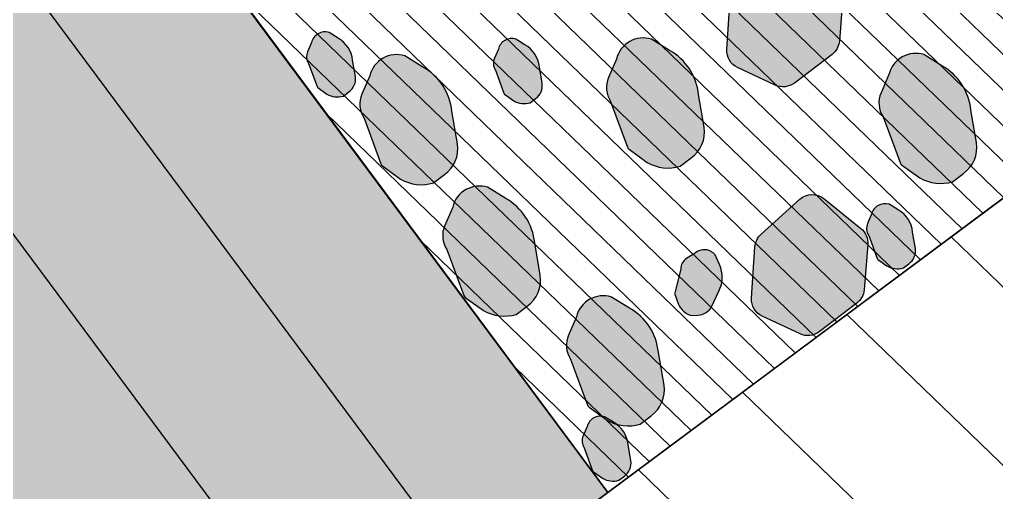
# Model space of a CAD drawing. Header units: millimetres. Extents: x 60.6 to 115.2, y 47.4 to 73.6.
# Drawn here: x 75.402 to 76.611, y 61.715 to 62.301 of the extents above; entities that cross this region are included whole.
import ezdxf

# ---------------------------------------------------------------- set-up
doc = ezdxf.new("R2010")
doc.units = ezdxf.units.MM
doc.layers.add('HATCH', color=252, linetype='Continuous', lineweight=0)
doc.layers.add('paving', color=251, linetype='Continuous', lineweight=30)
doc.layers.add('hatch 3', color=7, linetype='Continuous', true_color=0x57792a)
doc.layers.add('kamni', color=250, linetype='Continuous')

msp = doc.modelspace()

# ---------------------------------------------------------------- hatches: boundary and pattern name
at = {"layer": 'HATCH'}
h = msp.add_hatch(color=254, dxfattribs=at)
h.set_gradient(color1=(241, 224, 197), color2=(229, 198, 148), rotation=45, one_color=1, tint=0.7400000095367432, name='INVSPHERICAL')
h.paths.add_polyline_path([(72.28810694884828, 58.85666559282595), (71.99666243536603, 59.88624360729148), (72.10006690323712, 59.96317771274346), (72.19146111161626, 60.03117604792067), (72.73072178708571, 60.43239215131268), (74.73116627184959, 61.92074570227498), (71.58857777856008, 66.14459010753683), (70.46230397407021, 65.30662952975752), (70.17085946077304, 66.3362075435698), (70.20955975139645, 66.36500100271985), (70.26618778528916, 66.40713290688939), (70.34154037068527, 66.46319609129796), (71.7939574933813, 67.54381102388288), (72.27149397399148, 66.9019707714159), (72.39087809414389, 66.7415107082993), (75.32245297884162, 62.80128238958082), (75.77856147985881, 62.18824274270128), (76.13038718819564, 61.71536598745342), (75.32808687261206, 61.11844538669118), (74.81336000500949, 60.73548271664106), (74.22640784799717, 60.29878360612452), (73.3179974739885, 59.62291590962786), (72.38503187673757, 58.92877884650511)])
at = {"layer": 'hatch 3', "linetype": 'Continuous'}
h = msp.add_hatch(dxfattribs=at)
h.set_pattern_fill('ANSI31', color=256, scale=0.05, angle=91, style=0)
h.set_pattern_definition([(136, (-529.2652610559677, -497.6456645938825), (-0.1102770163103658, -0.1141951933037609), [])])
h.paths.add_polyline_path([(82.31941499405173, 51.68477767416323), (81.5943143628441, 52.65936033139565), (79.72764402654502, 55.16828731276496), (77.10119338252753, 58.69840870083976), (75.66858394050428, 60.62392945809654), (75.31043158000546, 61.10530964741577), (76.13038718819564, 61.71536598745342), (77.73498781936269, 62.90920718897837), (78.53728813494638, 63.5061277897405), (79.33958845052996, 64.10304839050286), (80.944189081697, 65.29688959202781), (82.08355399931668, 66.14459010753637), (85.5777142254102, 66.15196578983478), (85.1779475441806, 64.39691265394413), (84.30039786269185, 60.49436136581039), (82.72080843563185, 53.46976904725534), (82.3582963377919, 51.85764145623239)])
h = msp.add_hatch(dxfattribs=at)
h.set_pattern_fill('ANSI31', color=41, scale=0.01, angle=91, style=0)
h.set_pattern_definition([(136, (679.4135977810487, -569.1557750629456), (-0.02205540326207316, -0.02283903866075217), [])])
h.paths.add_polyline_path([(76.13038718819575, 61.71536598745365), (75.47377452735714, 62.59789633459559), (76.35630487449919, 63.25450899543421), (77.01291753533769, 62.37197864829227)])
at = {"layer": 'kamni', "linetype": 'ByBlock', "ltscale": 2}
h = msp.add_hatch(color=256, dxfattribs=at)
h.set_gradient(color1=(130, 130, 130), color2=(163, 163, 163), centered=1, one_color=1, tint=0.6399999856948853, name='SPHERICAL')
edge = h.paths.add_edge_path()
edge.add_line((76.42144389434361, 62.33005817358992), (76.41691557523939, 62.27389599585069))
edge.add_arc((76.39395010461101, 62.27574768649333), 0.02303999998739009, 307.24149736053647, 355.3902515584638, ccw=False)
edge.add_line((76.40789335631257, 62.25740573099768), (76.36125841948638, 62.22195462211141))
edge.add_arc((76.34731516775753, 62.24029657761332), 0.023040000008855, 244.97052529102598, 307.24149740514264, ccw=False)
edge.add_line((76.3375673022939, 62.21942025803094), (76.29088247645666, 62.24121899517843))
edge.add_arc((76.30063034192085, 62.26209531471159), 0.02303999996437757, 176.3479945172936, 244.9705252379529, ccw=False)
edge.add_line((76.27763712872115, 62.26356287905958), (76.28168362886788, 62.32696183065912))
edge.add_arc((76.30467684209952, 62.32549426628748), 0.02303999999784559, 132.0214219811471, 176.3479944636683, ccw=False)
edge.add_line((76.2892536723433, 62.34261055778336), (76.33728976897191, 62.38589498504973))
edge.add_arc((76.3527129387611, 62.36877869357829), 0.0230400000017653, 51.14496400093259, 132.0214220827445, ccw=False)
edge.add_line((76.36716713166629, 62.38672076446039), (76.41293261660894, 62.34985193510249))
edge.add_arc((76.39847842369932, 62.33190986422301), 0.0230400000024548, -4.6097484146839065, 51.14496398826702, ccw=False)
h = msp.add_hatch(color=256, dxfattribs=at)
h.set_gradient(color1=(130, 130, 130), color2=(64, 64, 64), one_color=1, tint=0.25, name='INVSPHERICAL')
edge = h.paths.add_edge_path()
edge.add_line((75.80282962901174, 62.20581793488157), (75.80962883072391, 62.2109492740143))
edge.add_arc((75.7982586454491, 62.22695319070988), 0.01963177176881116, 305.3923722489495, 368.8351001133764)
edge.add_line((75.81765747593863, 62.22996845826367), (75.81420672403397, 62.25014811571839))
edge.add_arc((75.77875173354676, 62.24648009629664), 0.03564422417344097, 5.9065596827113, 60.58350187371948)
edge.add_line((75.7962585580824, 62.27752879693946), (75.78507712054784, 62.28442425573769))
edge.add_arc((75.77998305782592, 62.26816864321199), 0.01703509358942549, 72.60044115335668, 166.4045270126096)
edge.add_line((75.76342529477449, 62.27217300287805), (75.75853521641989, 62.26075281495935))
edge.add_arc((75.77269725928613, 62.25455371040459), 0.01545937758857572, 156.3597200716813, 213.64894813121)
edge.add_line((75.75982812868665, 62.24598762418975), (75.77032572845383, 62.21758533292325))
edge.add_arc((75.77274819194622, 62.2184020932491), 0.002556448083153524, 198.6321022709433, 234.2104867398565)
edge.add_line((75.77125315754267, 62.21632837703567), (75.78247158746763, 62.20824051090915))
edge.add_arc((75.79541196446121, 62.23023419315678), 0.02551813895145151, 239.5288101117863, 286.8987928476483)
h = msp.add_hatch(color=256, dxfattribs=at)
h.set_gradient(color1=(130, 130, 130), color2=(64, 64, 64), one_color=1, tint=0.25, name='INVSPHERICAL')
edge = h.paths.add_edge_path()
edge.add_line((76.03409557036093, 62.19759114935323), (76.0408947720731, 62.20272248848596))
edge.add_arc((76.02952458679829, 62.21872640518154), 0.01963177176881116, 305.3923722489495, 368.8351001133764)
edge.add_line((76.04892341728782, 62.22174167273533), (76.04547266538316, 62.24192133019005))
edge.add_arc((76.01001767489595, 62.2382533107683), 0.03564422417344097, 5.9065596827113, 60.58350187371948)
edge.add_line((76.02752449943159, 62.26930201141113), (76.01634306189703, 62.27619747020935))
edge.add_arc((76.01124899917511, 62.25994185768366), 0.01703509358942549, 72.60044115335668, 166.4045270126096)
edge.add_line((75.99469123612369, 62.26394621734971), (75.98980115776908, 62.25252602943101))
edge.add_arc((76.00396320063533, 62.24632692487626), 0.01545937758857572, 156.3597200716813, 213.64894813121)
edge.add_line((75.99109407003584, 62.23776083866142), (76.00159166980302, 62.20935854739491))
edge.add_arc((76.00401413329541, 62.21017530772076), 0.002556448083153524, 198.6321022709433, 234.2104867398565)
edge.add_line((76.00251909889187, 62.20810159150733), (76.01373752881682, 62.20001372538081))
edge.add_arc((76.0266779058104, 62.22200740762844), 0.02551813895145151, 239.5288101117863, 286.8987928476483)
h = msp.add_hatch(color=256, dxfattribs=at)
h.set_gradient(color1=(130, 130, 130), color2=(64, 64, 64), one_color=1, tint=0.25, name='INVSPHERICAL')
edge = h.paths.add_edge_path()
edge.add_line((76.21977619703796, 62.11894264116734), (76.23337460046207, 62.1292053194328))
edge.add_arc((76.21063422988777, 62.1612131528733), 0.03926354359213282, 305.3923722365964, 368.8351001006905)
edge.add_line((76.24943189092198, 62.16724368798066), (76.2425303870823, 62.20760300284007))
edge.add_arc((76.17162040610162, 62.20026696406762), 0.07128844834578958, 5.90655962538976, 60.58350181643409)
edge.add_line((76.20663405523442, 62.26236436531724), (76.18427118010993, 62.27615528287868))
edge.add_arc((76.17408305467745, 62.24364405787037), 0.0340701871343356, 72.60044114993264, 166.4045270091995)
edge.add_line((76.14096752861849, 62.25165277719395), (76.13118737188472, 62.22881240137201))
edge.add_arc((76.1595114576478, 62.21641419220941), 0.03091875522645624, 156.3597200042777, 213.6489480635547)
edge.add_line((76.13377319638755, 62.1992820197828), (76.1547683959526, 62.14247743729936))
edge.add_arc((76.15961332299855, 62.14411095787909), 0.005112896201273235, 198.6321012877929, 234.2104857571643)
edge.add_line((76.15662325409983, 62.13996352547508), (76.17906011400487, 62.12378779325661))
edge.add_arc((76.20494086800329, 62.16777515767205), 0.05103627783982509, 239.5288100554612, 286.8987927912449)
h = msp.add_hatch(color=256, dxfattribs=at)
h.set_gradient(color1=(130, 130, 130), color2=(64, 64, 64), one_color=1, tint=0.25, name='INVSPHERICAL')
edge = h.paths.add_edge_path()
edge.add_line((75.91436964230763, 62.09833177140899), (75.92796804576233, 62.10859444972402))
edge.add_arc((75.90522767523737, 62.14060228312758), 0.03926354353343602, 305.392372209129, 368.835100073188)
edge.add_line((75.94402533621655, 62.14663281820731), (75.93712383237687, 62.18699213306672))
edge.add_arc((75.86621385136925, 62.17965609427779), 0.07128844837428669, 5.906559636339919, 60.58350182735301)
edge.add_line((75.9012275005042, 62.2417534955589), (75.8788646253796, 62.25554441312033))
edge.add_arc((75.86867649993917, 62.22303318815102), 0.03407018709950504, 72.60044111755218, 166.4045269767271)
edge.add_line((75.83556097391863, 62.23104190748518), (75.8257808171544, 62.20820153161367))
edge.add_arc((75.85410490291702, 62.1958033224513), 0.03091875522594848, 156.3597200043258, 213.6489480636709)
edge.add_line((75.82836664165723, 62.17867115002491), (75.84936184124706, 62.12186656752601))
edge.add_arc((75.85420676815886, 62.1235000881162), 0.005112896077495262, 198.6321018791493, 234.2104863480569)
edge.add_line((75.8512166993753, 62.11935265578177), (75.87365355927466, 62.10317692349827))
edge.add_arc((75.89953431327308, 62.14716428791348), 0.05103627783962912, 239.5288100553318, 286.898792791197)
h = msp.add_hatch(color=256, dxfattribs=at)
h.set_gradient(color1=(130, 130, 130), color2=(64, 64, 64), one_color=1, tint=0.25, name='INVSPHERICAL')
edge = h.paths.add_edge_path()
edge.add_line((76.5571169207667, 62.09989042466339), (76.5707153242214, 62.11015310297842))
edge.add_arc((76.54797495369644, 62.14216093638197), 0.03926354353343602, 305.392372209129, 368.835100073188)
edge.add_line((76.58677261467562, 62.1481914714617), (76.57987111083594, 62.18855078632112))
edge.add_arc((76.50896112982832, 62.18121474753218), 0.07128844837428669, 5.906559636339919, 60.58350182735301)
edge.add_line((76.54397477896327, 62.24331214881329), (76.52161190383868, 62.25710306637473))
edge.add_arc((76.51142377839824, 62.22459184140541), 0.03407018709950504, 72.60044111755218, 166.4045269767271)
edge.add_line((76.4783082523777, 62.23260056073957), (76.46852809561346, 62.20976018486806))
edge.add_arc((76.49685218137608, 62.19736197570569), 0.03091875522594848, 156.3597200043258, 213.6489480636709)
edge.add_line((76.4711139201163, 62.1802298032793), (76.49210911970613, 62.1234252207804))
edge.add_arc((76.49695404661782, 62.12505874137059), 0.005112896077387533, 198.6321018795563, 234.2104863490903)
edge.add_line((76.49396397783437, 62.12091130903616), (76.51640083773373, 62.10473557675266))
edge.add_arc((76.54228159173215, 62.14872294116788), 0.05103627783962912, 239.5288100553318, 286.898792791197)
h = msp.add_hatch(color=256, dxfattribs=at)
h.set_gradient(color1=(130, 130, 130), color2=(64, 64, 64), one_color=1, tint=0.25, name='INVSPHERICAL')
edge = h.paths.add_edge_path()
edge.add_line((76.01694897793425, 61.93573134197413), (76.03054738138883, 61.94599402028916))
edge.add_arc((76.00780701086387, 61.97800185369283), 0.0392635435335287, 305.3923722090329, 368.8351000729986)
edge.add_line((76.04660467184317, 61.98403238877245), (76.03970316800337, 62.02439170363186))
edge.add_arc((75.96879318699575, 62.01705566484293), 0.07128844837428669, 5.906559636339919, 60.58350182735301)
edge.add_line((76.0038068361307, 62.07915306612404), (75.98144396100622, 62.09294398368547))
edge.add_arc((75.97125583556578, 62.06043275871616), 0.03407018709950504, 72.60044111755218, 166.4045269767271)
edge.add_line((75.93814030954525, 62.06844147805032), (75.92836015278101, 62.04560110217881))
edge.add_arc((75.95668423854363, 62.03320289301644), 0.03091875522594848, 156.3597200043258, 213.6489480636709)
edge.add_line((75.93094597728384, 62.01607072059005), (75.95194117687367, 61.95926613809115))
edge.add_arc((75.95678610378536, 61.96089965868111), 0.005112896077314889, 198.6321018771418, 234.2104863465669)
edge.add_line((75.9537960350018, 61.95675222634691), (75.97623289490116, 61.94057649406341))
edge.add_arc((76.00211364889958, 61.98456385847885), 0.05103627783982509, 239.5288100554612, 286.8987927912449)
h = msp.add_hatch(color=256, dxfattribs=at)
h.set_gradient(color1=(130, 130, 130), color2=(163, 163, 163), centered=1, one_color=1, tint=0.6399999856948853, name='SPHERICAL')
edge = h.paths.add_edge_path()
edge.add_line((76.45211769067464, 62.02224026775582), (76.44758937157053, 61.96607809001659))
edge.add_arc((76.42462390094227, 61.96792978065923), 0.02303999998727677, 307.24149736031137, 355.39025155844104, ccw=False)
edge.add_line((76.43856715264371, 61.94958782516358), (76.3919322158174, 61.91413671627731))
edge.add_arc((76.37798896408856, 61.93247867177922), 0.023040000008855, 244.97052529102598, 307.24149740514264, ccw=False)
edge.add_line((76.36824109862494, 61.91160235219684), (76.32155627278769, 61.93340108934433))
edge.add_arc((76.33130413825188, 61.95427740887749), 0.02303999996437757, 176.3479945172756, 244.9705252379529, ccw=False)
edge.add_line((76.3083109250523, 61.95574497322548), (76.31235742519902, 62.01914392482502))
edge.add_arc((76.33535063843067, 62.01767636045338), 0.02303999999784559, 132.0214219811471, 176.3479944636683, ccw=False)
edge.add_line((76.31992746867445, 62.03479265194926), (76.36796356530306, 62.07807707921563))
edge.add_arc((76.38338673509224, 62.06096078774419), 0.0230400000017653, 51.14496400093259, 132.0214220827445, ccw=False)
edge.add_line((76.39784092799744, 62.07890285862629), (76.44360641294008, 62.04203402926839))
edge.add_arc((76.42915222003046, 62.02409195838902), 0.02304000000236627, -4.6097484149884735, 51.144963988089614, ccw=False)
h = msp.add_hatch(color=256, dxfattribs=at)
h.set_gradient(color1=(130, 130, 130), color2=(64, 64, 64), one_color=1, tint=0.25, name='INVSPHERICAL')
edge = h.paths.add_edge_path()
edge.add_line((76.4962566453994, 61.99326382427091), (76.50305584711157, 61.99839516340364))
edge.add_arc((76.49168566183675, 62.01439908009922), 0.01963177176881116, 305.3923722489495, 368.8351001133764)
edge.add_line((76.51108449232629, 62.01741434765302), (76.50763374042162, 62.03759400510774))
edge.add_arc((76.47217874993441, 62.03392598568598), 0.03564422417344097, 5.9065596827113, 60.58350187371948)
edge.add_line((76.48968557447006, 62.06497468632881), (76.4785041369355, 62.07187014512704))
edge.add_arc((76.47341007421358, 62.05561453260134), 0.01703509358942549, 72.60044115335668, 166.4045270126096)
edge.add_line((76.45685231116215, 62.05961889226739), (76.45196223280755, 62.04819870434869))
edge.add_arc((76.46612427567379, 62.04199959979394), 0.01545937758857572, 156.3597200716813, 213.64894813121)
edge.add_line((76.45325514507431, 62.0334335135791), (76.46375274484149, 62.0050312223126))
edge.add_arc((76.46617520833388, 62.00584798263844), 0.002556448083153524, 198.6321022709433, 234.2104867398565)
edge.add_line((76.46468017393033, 62.00377426642501), (76.47589860385528, 61.9956864002985))
edge.add_arc((76.48883898084887, 62.01768008254612), 0.02551813895145151, 239.5288101117863, 286.8987928476483)
h = msp.add_hatch(color=256, dxfattribs=at)
h.set_gradient(color1=(130, 130, 130), color2=(64, 64, 64), one_color=1, tint=0.25, name='INVSPHERICAL')
edge = h.paths.add_edge_path()
edge.add_line((76.23325906132084, 61.93438578717644), (76.24176830777355, 61.93477631259759))
edge.add_arc((76.24143311394653, 61.95440522262629), 0.01963177179514093, 270.9783184654257, 334.4210463295151)
edge.add_line((76.25914079900542, 61.94592911776192), (76.26769893965752, 61.96452708784329))
edge.add_arc((76.23637641041921, 61.98153913871545), 0.0356442241150162, 331.4925058022542, 386.169447993388)
edge.add_line((76.26836687585035, 61.99725921614083), (76.26303957273171, 62.00926720256814))
edge.add_arc((76.24964992451385, 61.99873573862351), 0.01703509354876818, 38.18638721393869, 131.9904730733634)
edge.add_line((76.23825332717672, 62.01139717540411), (76.22776479479387, 62.00473952960112))
edge.add_arc((76.23594458060302, 61.99162147103334), 0.01545937762237998, 121.9456662774147, 179.2348943366117)
edge.add_line((76.2204865813103, 61.99182790344332), (76.21309473236022, 61.96246380429841))
edge.add_arc((76.21555481179826, 61.96176850884467), 0.002556448045520293, 164.218047265119, 199.7964317348159)
edge.add_line((76.21314944506946, 61.96090269275021), (76.21783335391376, 61.94789009319322))
edge.add_arc((76.24093899571244, 61.9587208241212), 0.02551813894787653, 205.1147562789811, 252.4847390148752)
h = msp.add_hatch(color=256, dxfattribs=at)
h.set_gradient(color1=(130, 130, 130), color2=(64, 64, 64), one_color=1, tint=0.25, name='INVSPHERICAL')
edge = h.paths.add_edge_path()
edge.add_line((76.17019581755062, 61.79997932601816), (76.18379422100531, 61.81024200433319))
edge.add_arc((76.16105385048036, 61.84224983773674), 0.03926354353343602, 305.392372209129, 368.835100073188)
edge.add_line((76.19985151145954, 61.84828037281648), (76.19295000761986, 61.88863968767589))
edge.add_arc((76.12204002661224, 61.88130364888696), 0.07128844837428669, 5.906559636339919, 60.58350182735301)
edge.add_line((76.15705367574719, 61.94340105016806), (76.1346908006226, 61.9571919677295))
edge.add_arc((76.12450267518216, 61.92468074276019), 0.03407018709950504, 72.60044111755218, 166.4045269767271)
edge.add_line((76.09138714916162, 61.93268946209434), (76.08160699239738, 61.90984908622283))
edge.add_arc((76.10993107816, 61.89745087706046), 0.03091875522594848, 156.3597200043258, 213.6489480636709)
edge.add_line((76.08419281690021, 61.88031870463408), (76.10518801649005, 61.82351412213518))
edge.add_arc((76.11003294340173, 61.82514764272537), 0.005112896077387533, 198.6321018795563, 234.2104863490903)
edge.add_line((76.10704287461829, 61.82100021039093), (76.12947973451764, 61.80482447810743))
edge.add_arc((76.15536048851607, 61.84881184252265), 0.05103627783962912, 239.5288100553318, 286.898792791197)
h = msp.add_hatch(color=256, dxfattribs=at)
h.set_gradient(color1=(130, 130, 130), color2=(64, 64, 64), one_color=1, tint=0.25, name='INVSPHERICAL')
edge = h.paths.add_edge_path()
edge.add_line((76.14397679611739, 61.73048632380721), (76.15077599782956, 61.73561766293994))
edge.add_arc((76.13940581255474, 61.75162157963553), 0.01963177176881116, 305.3923722489495, 368.8351001133764)
edge.add_line((76.15880464304428, 61.75463684718932), (76.15535389113961, 61.77481650464404))
edge.add_arc((76.1198989006524, 61.77114848522228), 0.03564422417344097, 5.9065596827113, 60.58350187371948)
edge.add_line((76.13740572518805, 61.80219718586511), (76.12622428765349, 61.80909264466334))
edge.add_arc((76.12113022493156, 61.79283703213764), 0.01703509358942549, 72.60044115335668, 166.4045270126096)
edge.add_line((76.10457246188014, 61.7968413918037), (76.09968238352553, 61.78542120388499))
edge.add_arc((76.11384442639178, 61.77922209933024), 0.01545937758857572, 156.3597200716813, 213.64894813121)
edge.add_line((76.1009752957923, 61.7706560131154), (76.11147289555947, 61.7422537218489))
edge.add_arc((76.11389535905187, 61.74307048217474), 0.002556448083153524, 198.6321022709433, 234.2104867398565)
edge.add_line((76.11240032464832, 61.74099676596131), (76.12361875457327, 61.7329088998348))
edge.add_arc((76.13655913156686, 61.75490258208242), 0.02551813895145151, 239.5288101117863, 286.8987928476483)

# ---------------------------------------------------------------- linework, layer by layer
at = {"layer": 'Defpoints', "color": 2}
for p, q in [((85.2421124682769, 68.49459369374131), (72.28810694884828, 58.85666559282595)), ((76.13038718819564, 61.71536598745354), (82.08355398992353, 66.14459010054782))]:
    msp.add_line(p, q, dxfattribs=at)
at = {"layer": 'Defpoints'}
msp.add_line((76.13038718819553, 61.71536598745365), (72.83499384069682, 66.14459010753592), dxfattribs=at)
at = {"layer": 'Defpoints', "color": 6}
msp.add_lwpolyline([(72.28810694884828, 58.85666559282595), (71.99666243536603, 59.88624360729148), (72.10006690323712, 59.96317771274346), (72.19146111161626, 60.03117604792067), (72.73072178708571, 60.43239215131268), (74.73116627184959, 61.92074570227498), (71.58857777856008, 66.14459010753683), (70.46230397407021, 65.30662952975752), (70.17085946077304, 66.3362075435698), (70.20955975139645, 66.36500100271985), (70.26618778528916, 66.40713290688939), (70.34154037068527, 66.46319609129796), (71.7939574933813, 67.54381102388288), (72.27149397399148, 66.9019707714159), (72.39087809414389, 66.7415107082993), (75.32245297884162, 62.80128238958082), (75.77856147985881, 62.18824274270128), (76.13038718819564, 61.71536598745342), (75.32808687261206, 61.11844538669118), (74.81336000500949, 60.73548271664106), (74.22640784799717, 60.29878360612452), (73.3179974739885, 59.62291590962786), (72.38503187673757, 58.92877884650511), (72.28810694884828, 58.85666559282595)], close=True, dxfattribs=at)
at = {"layer": 'Defpoints'}
msp.add_lwpolyline([(76.13038718819575, 61.71536598745365), (75.47377452735714, 62.59789633459559), (76.35630487449919, 63.25450899543421), (77.01291753533769, 62.37197864829227), (76.13038718819587, 61.71536598745377)], close=True, dxfattribs=at)
at = {"layer": 'hatch 3', "linetype": 'Continuous'}
msp.add_lwpolyline([(82.31941499405173, 51.68477767416323), (81.5943143628441, 52.65936033139565), (79.72764402654502, 55.16828731276496), (77.10119338252753, 58.69840870083976), (75.66858394050428, 60.62392945809654), (75.31043158000546, 61.10530964741577), (76.13038718819564, 61.71536598745342), (77.73498781936269, 62.90920718897837), (78.53728813494638, 63.5061277897405), (79.33958845052996, 64.10304839050286), (80.944189081697, 65.29688959202781), (82.08355399931668, 66.14459010753637), (85.5777142254102, 66.15196578983478), (85.1779475441806, 64.39691265394413), (84.30039786269185, 60.49436136581039), (82.72080843563185, 53.46976904725534), (82.3582963377919, 51.85764145623239), (82.31941499421464, 51.68477767488753)], close=True, dxfattribs=at)
at = {"layer": 'kamni', "linetype": 'ByBlock', "ltscale": 2}
for points in [[(76.42144389434361, 62.33005817358992), (76.41691557523939, 62.27389599585069, -0.213235042842403), (76.40789335631257, 62.25740573099768), (76.36125841948638, 62.22195462211141, -0.2785982335654852), (76.3375673022939, 62.21942025803094), (76.29088247645666, 62.24121899517843, -0.3087033563484225), (76.27763712872115, 62.26356287905958), (76.28168362886788, 62.32696183065912, -0.1958595006723922), (76.2892536723433, 62.34261055778336), (76.33728976897191, 62.38589498504973, -0.3683071794997488), (76.36716713166629, 62.38672076446039), (76.41293261660894, 62.34985193510249, -0.248191503945889)], [(76.45211769067464, 62.02224026775582), (76.44758937157053, 61.96607809001659, -0.213235042842403), (76.43856715264371, 61.94958782516358), (76.3919322158174, 61.91413671627731, -0.2785982335654852), (76.36824109862494, 61.91160235219684), (76.32155627278769, 61.93340108934433, -0.3087033563484225), (76.3083109250523, 61.95574497322548), (76.31235742519902, 62.01914392482502, -0.1958595006723922), (76.31992746867445, 62.03479265194926), (76.36796356530306, 62.07807707921563, -0.3683071794997488), (76.39784092799744, 62.07890285862629), (76.44360641294008, 62.04203402926839, -0.248191503945889)]]:
    msp.add_lwpolyline(points, format="xyb", close=True, dxfattribs=at)
at = {"layer": 'kamni'}
for points in [[(75.80282962901174, 62.20581793488157), (75.80962883072391, 62.2109492740143, 0.2841157258522438), (75.81765747593863, 62.22996845826367), (75.81420672403397, 62.25014811571839, 0.2432049483606517), (75.7962585580824, 62.27752879693946), (75.78507712054784, 62.28442425573769, 0.4337962987139013), (75.76342529477449, 62.27217300287805), (75.75853521641989, 62.26075281495935, 0.2553114715337171), (75.75982812868665, 62.24598762418975), (75.77032572845383, 62.21758533292325, 0.1564991940563422), (75.77125315754267, 62.21632837703567), (75.78247158746763, 62.20824051090915, 0.2096850641670248)], [(76.03409557036093, 62.19759114935323), (76.0408947720731, 62.20272248848596, 0.2841157258522438), (76.04892341728782, 62.22174167273533), (76.04547266538316, 62.24192133019005, 0.2432049483606517), (76.02752449943159, 62.26930201141113), (76.01634306189703, 62.27619747020935, 0.4337962987139013), (75.99469123612369, 62.26394621734971), (75.98980115776908, 62.25252602943101, 0.2553114715337171), (75.99109407003584, 62.23776083866142), (76.00159166980302, 62.20935854739491, 0.1564991940563422), (76.00251909889187, 62.20810159150733), (76.01373752881682, 62.20001372538081, 0.2096850641670248)], [(76.21977619703796, 62.11894264116734), (76.23337460046207, 62.1292053194328, 0.2841157258522438), (76.24943189092198, 62.16724368798066), (76.2425303870823, 62.20760300284007, 0.2432049483606517), (76.20663405523442, 62.26236436531724), (76.18427118010993, 62.27615528287868, 0.4337962987139013), (76.14096752861849, 62.25165277719395), (76.13118737188472, 62.22881240137201, 0.2553114715337171), (76.13377319638755, 62.1992820197828), (76.1547683959526, 62.14247743729936, 0.1564991940563422), (76.15662325409983, 62.13996352547508), (76.17906011400487, 62.12378779325661, 0.2096850641670248)], [(75.91436964230763, 62.09833177140899), (75.92796804576233, 62.10859444972402, 0.2841157258522438), (75.94402533621655, 62.14663281820731), (75.93712383237687, 62.18699213306672, 0.2432049483606517), (75.9012275005042, 62.2417534955589), (75.8788646253796, 62.25554441312033, 0.4337962987139013), (75.83556097391863, 62.23104190748518), (75.8257808171544, 62.20820153161367, 0.2553114715337171), (75.82836664165723, 62.17867115002491), (75.84936184124706, 62.12186656752601, 0.1564991940563422), (75.8512166993753, 62.11935265578177), (75.87365355927466, 62.10317692349827, 0.2096850641670248)], [(76.5571169207667, 62.09989042466339), (76.5707153242214, 62.11015310297842, 0.2841157258522438), (76.58677261467562, 62.1481914714617), (76.57987111083594, 62.18855078632112, 0.2432049483606517), (76.54397477896327, 62.24331214881329), (76.52161190383868, 62.25710306637473, 0.4337962987139013), (76.4783082523777, 62.23260056073957), (76.46852809561346, 62.20976018486806, 0.2553114715337171), (76.4711139201163, 62.1802298032793), (76.49210911970613, 62.1234252207804, 0.1564991940563422), (76.49396397783437, 62.12091130903616), (76.51640083773373, 62.10473557675266, 0.2096850641670248)], [(76.01694897793425, 61.93573134197413), (76.03054738138883, 61.94599402028916, 0.2841157258522438), (76.04660467184317, 61.98403238877245), (76.03970316800337, 62.02439170363186, 0.2432049483606517), (76.0038068361307, 62.07915306612404), (75.98144396100622, 62.09294398368547, 0.4337962987139013), (75.93814030954525, 62.06844147805032), (75.92836015278101, 62.04560110217881, 0.2553114715337171), (75.93094597728384, 62.01607072059005), (75.95194117687367, 61.95926613809115, 0.1564991940563422), (75.9537960350018, 61.95675222634691), (75.97623289490116, 61.94057649406341, 0.2096850641670248)], [(76.4962566453994, 61.99326382427091), (76.50305584711157, 61.99839516340364, 0.2841157258522438), (76.51108449232629, 62.01741434765302), (76.50763374042162, 62.03759400510774, 0.2432049483606517), (76.48968557447006, 62.06497468632881), (76.4785041369355, 62.07187014512704, 0.4337962987139013), (76.45685231116215, 62.05961889226739), (76.45196223280755, 62.04819870434869, 0.2553114715337171), (76.45325514507431, 62.0334335135791), (76.46375274484149, 62.0050312223126, 0.1564991940563422), (76.46468017393033, 62.00377426642501), (76.47589860385528, 61.9956864002985, 0.2096850641670248)], [(76.23325906132084, 61.93438578717644), (76.24176830777355, 61.93477631259759, 0.2841157258522438), (76.25914079900542, 61.94592911776192), (76.26769893965752, 61.96452708784329, 0.2432049483606517), (76.26836687585035, 61.99725921614083), (76.26303957273171, 62.00926720256814, 0.4337962987139013), (76.23825332717672, 62.01139717540411), (76.22776479479387, 62.00473952960112, 0.2553114715337171), (76.2204865813103, 61.99182790344332), (76.21309473236022, 61.96246380429841, 0.1564991940563422), (76.21314944506946, 61.96090269275021), (76.21783335391376, 61.94789009319322, 0.2096850641670248)], [(76.17019581755062, 61.79997932601816), (76.18379422100531, 61.81024200433319, 0.2841157258522438), (76.19985151145954, 61.84828037281648), (76.19295000761986, 61.88863968767589, 0.2432049483606517), (76.15705367574719, 61.94340105016806), (76.1346908006226, 61.9571919677295, 0.4337962987139013), (76.09138714916162, 61.93268946209434), (76.08160699239738, 61.90984908622283, 0.2553114715337171), (76.08419281690021, 61.88031870463408), (76.10518801649005, 61.82351412213518, 0.1564991940563422), (76.10704287461829, 61.82100021039093), (76.12947973451764, 61.80482447810743, 0.2096850641670248)], [(76.14397679611739, 61.73048632380721), (76.15077599782956, 61.73561766293994, 0.2841157258522438), (76.15880464304428, 61.75463684718932), (76.15535389113961, 61.77481650464404, 0.2432049483606517), (76.13740572518805, 61.80219718586511), (76.12622428765349, 61.80909264466334, 0.4337962987139013), (76.10457246188014, 61.7968413918037), (76.09968238352553, 61.78542120388499, 0.2553114715337171), (76.1009752957923, 61.7706560131154), (76.11147289555947, 61.7422537218489, 0.1564991940563422), (76.11240032464832, 61.74099676596131), (76.12361875457327, 61.7329088998348, 0.2096850641670248)]]:
    msp.add_lwpolyline(points, format="xyb", close=True, dxfattribs=at)
at = {"layer": 'paving', "color": 139}
for p, q in [((75.96992712507893, 61.59598186730125), (72.34980215117946, 66.46166652503018)), ((75.80946706196221, 61.47659774714873), (72.18934208806274, 66.34228240487766)), ((76.13038718819553, 61.71536598745365), (74.16054920568013, 64.36295702887946))]:
    msp.add_line(p, q, dxfattribs=at)

doc.saveas('drawing.dxf')
